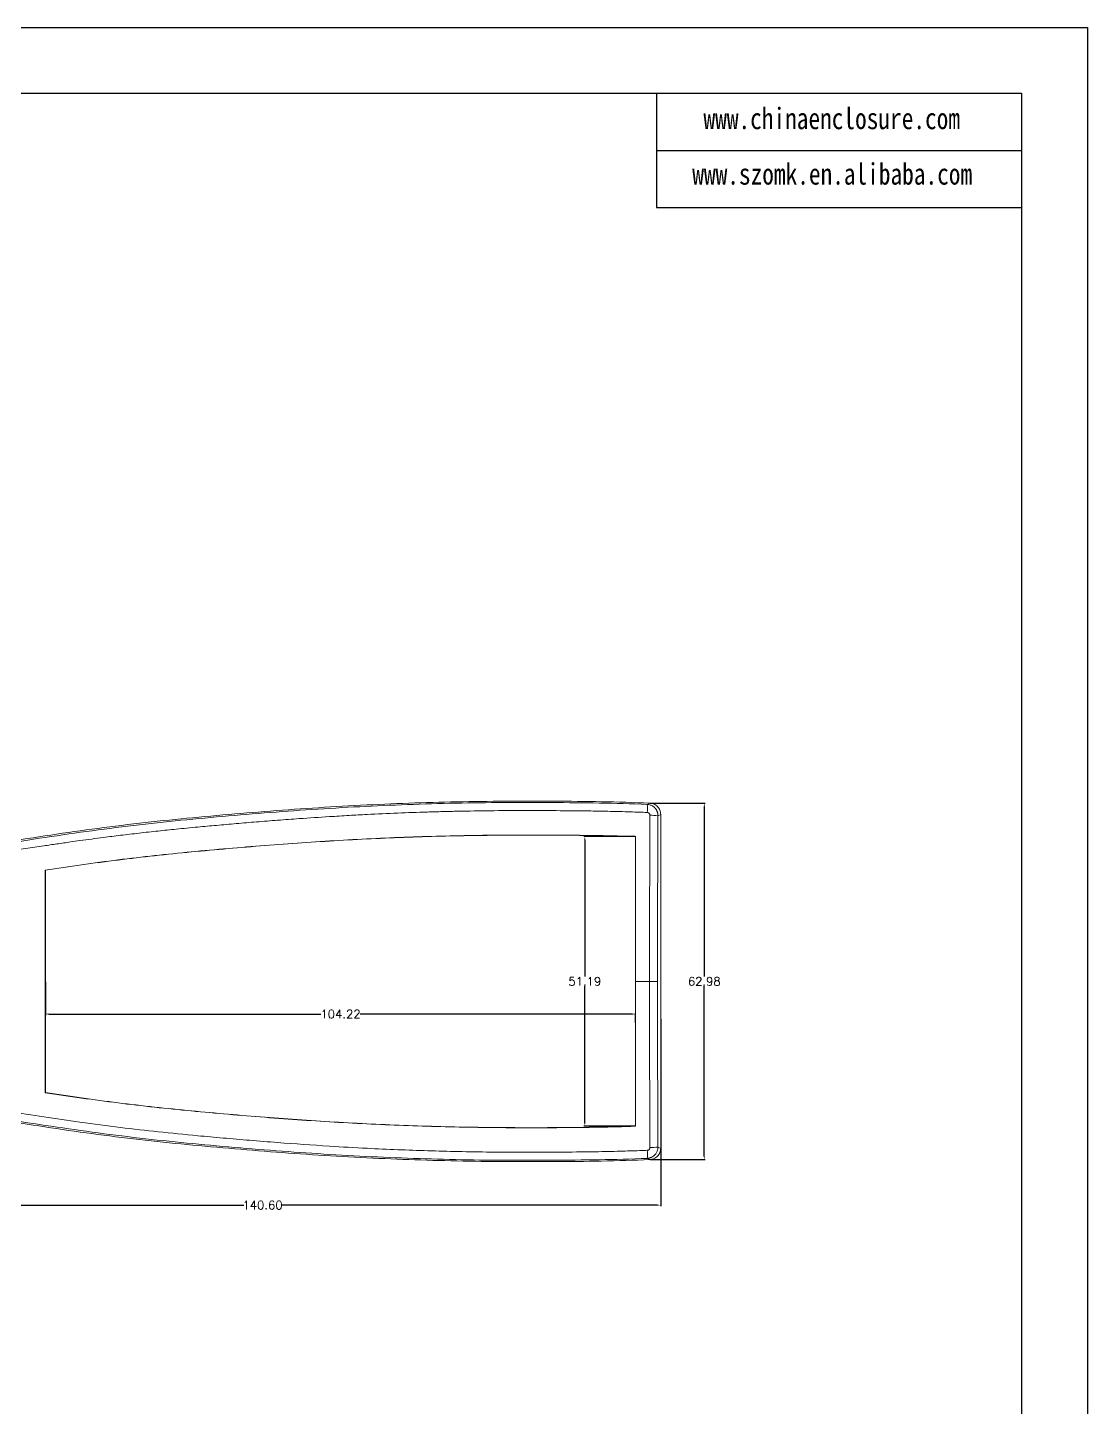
# Model space of a CAD drawing. Header units: inches. Extents: x 1474 to 3696, y 573 to 1061.
# Drawn here: x 1976.4 to 2163.5, y 816.8 to 1060.6 of the extents above; entities that cross this region are included whole.
import ezdxf

# ---------------------------------------------------------------- set-up
doc = ezdxf.new("R2010")
doc.units = ezdxf.units.IN
doc.layers.add('文字', color=81, linetype='Continuous')
doc.styles.get("Standard").update_dxf_attribs({"font": 'txt', "bigfont": 'gbcbig.shx'})
doc.styles.add('宋体', font='', dxfattribs={"width": 0.8, "height": 3.5})
doc.styles.get('宋体').set_extended_font_data('SimSun')
doc.dimstyles.new('2', dxfattribs={"dimtxt": 1.5, "dimasz": 0.6, "dimexe": 0.18, "dimexo": 0.0625, "dimgap": 0.09, "dimtad": 0, "dimtih": 1, "dimtoh": 1, "dimzin": 0, "dimdsep": 46, "dimtxsty": 'Standard', "dimcen": 0, "dimadec": 0, "dimazin": 2, "dimtfac": 1, "dimtofl": 0, "dimtmove": 0, "dimatfit": 3, "dimfxl": 0, "dimtolj": 1, "dimtzin": 0, "dimarcsym": 0})

# ---------------------------------------------------------------- blocks, each defined once
blk = doc.blocks.new('*D217')
at = {"color": 0, "lineweight": -2, "transparency": 16777216}
for p, q in [((1979.53, 891.97), (1979.53, 886.08)), ((1980.13, 886.26), (2028.18, 886.26)), ((2083.15, 886.26), (2035.11, 886.26)), ((2083.75, 884.72), (2083.75, 886.44))]:
    blk.add_line(p, q, dxfattribs=at)
at = {"color": 0, "transparency": 16777216}
for points in [[(1980.13, 886.36), (1980.13, 886.16), (1979.53, 886.26)], [(2083.15, 886.36), (2083.15, 886.16), (2083.75, 886.26)]]:
    blk.add_solid(points, dxfattribs=at)
at = {"layer": 'Defpoints', "color": 0, "transparency": 16777216}
for p in [(1979.53, 892.03), (2083.75, 886.26), (2083.75, 884.66)]:
    blk.add_point(p, dxfattribs=at)
at = {"color": 0, "transparency": 16777216, "insert": (2031.64, 886.26), "char_height": 1.5, "attachment_point": 5}
blk.add_mtext('\\A1;104.22', dxfattribs=at)
blk = doc.blocks.new('*D218')
at = {"color": 0, "lineweight": -2, "transparency": 16777216}
for p, q in [((2088.18, 885.38), (2088.18, 852.32)), ((1947.58, 881.31), (1947.58, 852.32)), ((1948.18, 852.5), (2014.54, 852.5)), ((2087.58, 852.5), (2021.22, 852.5))]:
    blk.add_line(p, q, dxfattribs=at)
at = {"color": 0, "transparency": 16777216}
for points in [[(1948.18, 852.6), (1948.18, 852.4), (1947.58, 852.5)], [(2087.58, 852.6), (2087.58, 852.4), (2088.18, 852.5)]]:
    blk.add_solid(points, dxfattribs=at)
at = {"layer": 'Defpoints', "color": 0, "transparency": 16777216}
for p in [(2088.18, 885.44), (1947.58, 881.37), (2088.18, 852.5)]:
    blk.add_point(p, dxfattribs=at)
at = {"color": 0, "transparency": 16777216, "insert": (2017.88, 852.5), "char_height": 1.5, "attachment_point": 5}
blk.add_mtext('\\A1;140.60', dxfattribs=at)
blk = doc.blocks.new('*D219')
at = {"color": 0, "lineweight": -2, "transparency": 16777216}
for p, q in [((2086.33, 923.52), (2096.06, 923.52)), ((2095.88, 922.92), (2095.88, 892.87)), ((2095.88, 861.14), (2095.88, 891.19)), ((2086.33, 860.54), (2096.06, 860.54))]:
    blk.add_line(p, q, dxfattribs=at)
at = {"color": 0, "transparency": 16777216}
for points in [[(2095.78, 922.92), (2095.98, 922.92), (2095.88, 923.52)], [(2095.78, 861.14), (2095.98, 861.14), (2095.88, 860.54)]]:
    blk.add_solid(points, dxfattribs=at)
at = {"layer": 'Defpoints', "color": 0, "transparency": 16777216}
for p in [(2086.26, 923.52), (2095.88, 923.52), (2086.26, 860.54)]:
    blk.add_point(p, dxfattribs=at)
at = {"color": 0, "transparency": 16777216, "insert": (2095.88, 892.03), "char_height": 1.5, "attachment_point": 5}
blk.add_mtext('\\A1;62.98', dxfattribs=at)
blk = doc.blocks.new('*D220')
at = {"color": 0, "lineweight": -2, "transparency": 16777216}
for p, q in [((2083.68, 917.63), (2074.6, 917.63)), ((2074.78, 917.03), (2074.78, 892.87)), ((2074.78, 867.04), (2074.78, 891.19)), ((2083.67, 866.44), (2074.6, 866.44))]:
    blk.add_line(p, q, dxfattribs=at)
at = {"color": 0, "transparency": 16777216}
for points in [[(2074.68, 917.03), (2074.88, 917.03), (2074.78, 917.63)], [(2074.68, 867.04), (2074.88, 867.04), (2074.78, 866.44)]]:
    blk.add_solid(points, dxfattribs=at)
at = {"layer": 'Defpoints', "color": 0, "transparency": 16777216}
for p in [(2074.78, 917.63), (2083.74, 917.63), (2083.73, 866.44)]:
    blk.add_point(p, dxfattribs=at)
at = {"color": 0, "transparency": 16777216, "insert": (2074.78, 892.03), "char_height": 1.5, "attachment_point": 5}
blk.add_mtext('\\A1;51.19', dxfattribs=at)

msp = doc.modelspace()

# ---------------------------------------------------------------- linework, layer by layer
for p, q in [((1473.932, 1060.556), (2163.536, 1060.556)), ((2163.536, 1060.556), (2163.536, 572.957)), ((1491.776, 1048.946), (2151.927, 1048.946)), ((2087.429, 1048.946), (2087.429, 1028.791)), ((2151.927, 1048.946), (2151.927, 584.566)), ((2087.429, 1038.869), (2151.927, 1038.869)), ((2087.429, 1028.791), (2151.927, 1028.791))]:
    msp.add_line(p, q)
at = {"color": 7, "linetype": 'Continuous', "lineweight": 15}
for p, q in [((2086.265, 923.52), (2085.806, 923.299)), ((2088.181, 921.54), (2087.703, 921.308)), ((2088.181, 862.517), (2088.181, 921.54)), ((2083.731, 917.615), (2083.743, 917.628)), ((2083.731, 866.441), (2083.731, 917.615)), ((1979.506, 911.699), (1979.531, 911.678)), ((1979.531, 911.678), (1979.531, 872.379)), ((2083.743, 866.429), (2083.731, 866.441)), ((2086.265, 860.537), (2085.806, 860.758)), ((2087.703, 862.749), (2088.181, 862.517))]:
    msp.add_line(p, q, dxfattribs=at)
at = {"color": 7, "linetype": 'Continuous', "lineweight": 15, "flags": 128}
msp.add_lwpolyline([(1979.531, 872.379), (1979.518, 872.368), (1979.506, 872.357)], dxfattribs=at)
at = {"color": 7, "linetype": 'Continuous', "lineweight": 15}
for centre, radius, start, end in [((2077.411, 922.531), 8.43, 355.52482, 5.22713), ((2086.507, 911.117), 10.261, 83.3027, 91.18709), ((2077.411, 861.526), 8.43, 354.77287, 4.47518), ((2086.507, 872.94), 10.261, 268.81291, 276.69729)]:
    msp.add_arc(centre, radius, start, end, dxfattribs=at)
for points, knots in [([(1951.487, 912.941), (1954.207, 913.54), (1956.95, 914.063), (1962.461, 915.038), (1965.227, 915.491), (1970.764, 916.383), (1973.534, 916.824), (1979.077, 917.683), (1981.848, 918.099), (1987.402, 918.887), (1990.184, 919.258), (1995.767, 919.939), (1998.566, 920.249), (2004.172, 920.824), (2006.979, 921.088), (2012.602, 921.586), (2015.417, 921.822), (2021.056, 922.26), (2023.88, 922.463), (2029.535, 922.833), (2032.366, 923.001), (2040.861, 923.436), (2046.53, 923.633), (2055.044, 923.808), (2057.885, 923.845), (2063.564, 923.882), (2066.403, 923.882), (2072.079, 923.853), (2074.917, 923.826), (2080.591, 923.723), (2083.428, 923.644), (2086.265, 923.52)], [0, 0, 0, 0, 0.0625, 0.0625, 0.125, 0.125, 0.1875, 0.1875, 0.25, 0.25, 0.3125, 0.3125, 0.375, 0.375, 0.4375, 0.4375, 0.5, 0.5, 0.5625, 0.5625, 0.625, 0.625, 0.75, 0.75, 0.8125, 0.8125, 0.875, 0.875, 0.9375, 0.9375, 1, 1, 1, 1]), ([(2085.806, 923.299), (2082.983, 923.416), (2080.16, 923.49), (2074.517, 923.587), (2071.698, 923.613), (2063.236, 923.66), (2057.589, 923.633), (2046.3, 923.395), (2040.659, 923.193), (2032.207, 922.752), (2029.393, 922.583), (2023.771, 922.21), (2020.962, 922.007), (2015.351, 921.567), (2012.55, 921.33), (2006.953, 920.83), (2004.157, 920.564), (1998.573, 919.987), (1995.786, 919.675), (1990.223, 918.991), (1987.45, 918.618), (1981.92, 917.83), (1979.164, 917.416), (1973.662, 916.566), (1970.917, 916.132), (1965.431, 915.256), (1962.689, 914.812), (1957.211, 913.851), (1954.476, 913.333), (1951.753, 912.737)], [0, 0, 0, 0, 0.0625, 0.0625, 0.125, 0.125, 0.25, 0.25, 0.375, 0.375, 0.4375, 0.4375, 0.5, 0.5, 0.5625, 0.5625, 0.625, 0.625, 0.6875, 0.6875, 0.75, 0.75, 0.8125, 0.8125, 0.875, 0.875, 0.9375, 0.9375, 1, 1, 1, 1]), ([(2085.815, 921.873), (2085.344, 921.892), (2084.337, 921.932), (2082.728, 921.985), (2080.462, 922.049), (2077.552, 922.113), (2073.306, 922.174), (2068.733, 922.209), (2063.396, 922.221), (2058.118, 922.191), (2053.38, 922.119), (2049.689, 922.032), (2046.13, 921.931), (2041.684, 921.773), (2037.079, 921.563), (2033.059, 921.345), (2029.067, 921.105), (2024.858, 920.822), (2020.569, 920.506), (2016.851, 920.214), (2013.256, 919.912), (2009.797, 919.609), (2006.257, 919.284), (2002.819, 918.951), (1999.368, 918.592), (1996.102, 918.232), (1992.878, 917.851), (1989.395, 917.413), (1986.459, 917.017), (1983.719, 916.634), (1981.589, 916.326), (1978.933, 915.934), (1976.018, 915.492), (1972.802, 914.992), (1969.59, 914.487), (1966.22, 913.949), (1962.729, 913.377), (1959.685, 912.852), (1957.256, 912.409), (1955.41, 912.055), (1953.592, 911.69), (1952.393, 911.431), (1951.797, 911.303)], [0, 0, 0, 0, 0.0104582, 0.0223516, 0.0356794, 0.0606926, 0.086854, 0.1297672, 0.161984, 0.2050437, 0.2466474, 0.2669052, 0.2868007, 0.325502, 0.3654329, 0.3889063, 0.4147204, 0.4540903, 0.4824563, 0.510156, 0.5368704, 0.562599, 0.5873381, 0.6159409, 0.6394797, 0.6646364, 0.6891857, 0.7119087, 0.7430282, 0.7554267, 0.7738255, 0.7912225, 0.8156047, 0.8399713, 0.8642885, 0.8886611, 0.9167066, 0.9438964, 0.9582126, 0.972335, 0.986264, 1, 1, 1, 1]), ([(2087.703, 921.308), (2087.702, 921.355), (2087.7, 921.451), (2087.683, 921.592), (2087.658, 921.732), (2087.622, 921.87), (2087.577, 922.004), (2087.523, 922.135), (2087.46, 922.26), (2087.388, 922.381), (2087.308, 922.496), (2087.197, 922.635), (2087.045, 922.792), (2086.84, 922.954), (2086.61, 923.091), (2086.359, 923.197), (2086.088, 923.273), (2085.901, 923.29), (2085.806, 923.299)], [0, 0, 0, 0, 0.0470979, 0.0941359, 0.1410698, 0.1878627, 0.2345041, 0.2810048, 0.3273767, 0.3736297, 0.4197629, 0.4657737, 0.5494884, 0.6353443, 0.7233141, 0.8134429, 0.905729, 1, 1, 1, 1]), ([(2085.815, 921.873), (2085.943, 921.868), (2086.069, 921.812), (2086.245, 921.629), (2086.295, 921.503), (2086.294, 921.376)], [0, 0, 0, 0, 0.5, 0.5, 1, 1, 1, 1]), ([(2088.181, 921.54), (2088.181, 921.668), (2088.168, 921.793), (2088.12, 922.041), (2088.084, 922.164), (2087.988, 922.4), (2087.929, 922.512), (2087.791, 922.723), (2087.71, 922.824), (2087.534, 923.005), (2087.438, 923.087), (2087.229, 923.232), (2087.118, 923.295), (2086.772, 923.449), (2086.52, 923.509), (2086.265, 923.52)], [0, 0, 0, 0, 0.125, 0.125, 0.25, 0.25, 0.375, 0.375, 0.5, 0.5, 0.625, 0.625, 0.75, 0.75, 1, 1, 1, 1]), ([(2086.207, 892.028), (2086.208, 892.845), (2086.208, 894.477), (2086.21, 896.925), (2086.212, 899.373), (2086.217, 901.82), (2086.222, 904.267), (2086.229, 906.713), (2086.236, 909.158), (2086.246, 911.603), (2086.256, 914.047), (2086.267, 916.491), (2086.28, 918.934), (2086.289, 920.562), (2086.294, 921.376)], [0, 0, 0, 0, 0.0834115, 0.1668069, 0.2501874, 0.3335537, 0.4169061, 0.5002451, 0.5835708, 0.6668832, 0.7501823, 0.8334681, 0.9167407, 1, 1, 1, 1]), ([(1979.506, 911.699), (1983.775, 912.347), (1988.059, 912.959), (1996.662, 914.035), (2000.979, 914.5), (2009.632, 915.331), (2013.968, 915.705), (2022.653, 916.382), (2027.004, 916.684), (2035.715, 917.193), (2040.076, 917.398), (2048.806, 917.697), (2053.175, 917.796), (2061.912, 917.898), (2066.281, 917.901), (2075.016, 917.843), (2079.381, 917.782), (2083.743, 917.628)], [0, 0, 0, 0, 0.125, 0.125, 0.25, 0.25, 0.375, 0.375, 0.5, 0.5, 0.625, 0.625, 0.75, 0.75, 0.875, 0.875, 1, 1, 1, 1]), ([(2083.731, 917.615), (2079.367, 917.77), (2074.999, 917.831), (2066.261, 917.889), (2061.89, 917.885), (2053.148, 917.783), (2048.778, 917.684), (2040.044, 917.384), (2035.681, 917.179), (2026.97, 916.668), (2022.619, 916.366), (2013.939, 915.687), (2009.608, 915.312), (2003.125, 914.688), (2000.966, 914.468), (1996.655, 913.996), (1994.502, 913.744), (1988.057, 912.937), (1983.78, 912.324), (1979.531, 911.678)], [0, 0, 0, 0, 0.125, 0.125, 0.25, 0.25, 0.375, 0.375, 0.5, 0.5, 0.625, 0.625, 0.75, 0.75, 0.8125, 0.8125, 0.875, 0.875, 1, 1, 1, 1]), ([(2087.616, 892.028), (2087.595, 892.028), (2087.547, 892.028), (2087.389, 892.028), (2087.28, 892.028), (2087.014, 892.028), (2086.859, 892.028), (2086.535, 892.028), (2086.367, 892.028), (2086.207, 892.028)], [0, 0, 0, 0, 0.25, 0.25, 0.5, 0.5, 0.75, 0.75, 1, 1, 1, 1]), ([(1951.487, 871.116), (1954.207, 870.517), (1956.95, 869.993), (1962.461, 869.018), (1965.227, 868.566), (1970.764, 867.674), (1973.534, 867.233), (1979.077, 866.373), (1981.848, 865.957), (1987.402, 865.17), (1990.184, 864.798), (1995.767, 864.118), (1998.566, 863.807), (2004.172, 863.233), (2006.979, 862.969), (2012.602, 862.471), (2015.417, 862.234), (2021.056, 861.797), (2023.88, 861.594), (2029.535, 861.223), (2032.366, 861.055), (2040.861, 860.62), (2046.53, 860.424), (2055.044, 860.248), (2057.885, 860.211), (2063.564, 860.174), (2066.403, 860.174), (2072.079, 860.204), (2074.917, 860.23), (2080.591, 860.334), (2083.428, 860.412), (2086.265, 860.537)], [0, 0, 0, 0, 0.0625, 0.0625, 0.125, 0.125, 0.1875, 0.1875, 0.25, 0.25, 0.3125, 0.3125, 0.375, 0.375, 0.4375, 0.4375, 0.5, 0.5, 0.5625, 0.5625, 0.625, 0.625, 0.75, 0.75, 0.8125, 0.8125, 0.875, 0.875, 0.9375, 0.9375, 1, 1, 1, 1]), ([(1951.753, 871.32), (1954.476, 870.723), (1957.211, 870.205), (1962.689, 869.245), (1965.431, 868.801), (1970.917, 867.925), (1973.662, 867.491), (1979.164, 866.641), (1981.92, 866.227), (1987.45, 865.439), (1990.223, 865.066), (1995.786, 864.382), (1998.573, 864.07), (2004.157, 863.492), (2006.953, 863.226), (2012.55, 862.726), (2015.351, 862.489), (2020.962, 862.05), (2023.771, 861.846), (2029.393, 861.474), (2032.207, 861.305), (2040.659, 860.864), (2046.3, 860.662), (2057.589, 860.423), (2063.236, 860.397), (2071.698, 860.443), (2074.517, 860.469), (2080.16, 860.567), (2082.983, 860.64), (2085.806, 860.758)], [0, 0, 0, 0, 0.0625, 0.0625, 0.125, 0.125, 0.1875, 0.1875, 0.25, 0.25, 0.3125, 0.3125, 0.375, 0.375, 0.4375, 0.4375, 0.5, 0.5, 0.5625, 0.5625, 0.625, 0.625, 0.75, 0.75, 0.875, 0.875, 0.9375, 0.9375, 1, 1, 1, 1]), ([(2085.815, 862.183), (2085.358, 862.165), (2084.365, 862.125), (2082.757, 862.071), (2080.916, 862.018), (2078.84, 861.97), (2076.529, 861.928), (2072.923, 861.88), (2068.682, 861.847), (2061.467, 861.833), (2052.678, 861.919), (2043.494, 862.202), (2035.915, 862.546), (2028.845, 862.954), (2021.931, 863.439), (2015.673, 863.938), (2010.97, 864.342), (2005.582, 864.831), (1999.546, 865.433), (1992.609, 866.222), (1985.876, 867.107), (1979.301, 868.059), (1972.888, 869.048), (1967.392, 869.916), (1962.747, 870.676), (1959.733, 871.196), (1957.326, 871.635), (1955.509, 871.982), (1953.662, 872.352), (1952.423, 872.619), (1951.797, 872.754)], [0, 0, 0, 0, 0.0101546, 0.0220365, 0.0356466, 0.0509858, 0.0680549, 0.0868551, 0.1308945, 0.1619858, 0.2466483, 0.3255009, 0.365444, 0.4147196, 0.4824551, 0.5191603, 0.5541235, 0.5873376, 0.6394904, 0.6891848, 0.7430268, 0.791221, 0.8379842, 0.8886601, 0.9162874, 0.943896, 0.9575253, 0.9714196, 0.9855783, 1, 1, 1, 1]), ([(1979.506, 872.357), (1983.775, 871.71), (1988.059, 871.098), (1996.662, 870.021), (2000.979, 869.556), (2009.632, 868.726), (2013.968, 868.351), (2022.653, 867.674), (2027.004, 867.372), (2035.715, 866.863), (2040.076, 866.658), (2048.806, 866.36), (2053.175, 866.261), (2061.912, 866.159), (2066.281, 866.156), (2075.016, 866.214), (2079.381, 866.274), (2083.743, 866.429)], [0, 0, 0, 0, 0.125, 0.125, 0.25, 0.25, 0.375, 0.375, 0.5, 0.5, 0.625, 0.625, 0.75, 0.75, 0.875, 0.875, 1, 1, 1, 1]), ([(1979.531, 872.379), (1983.78, 871.732), (1988.058, 871.12), (1994.503, 870.312), (1996.656, 870.06), (2000.968, 869.588), (2003.127, 869.369), (2009.609, 868.745), (2013.941, 868.37), (2022.621, 867.691), (2026.971, 867.388), (2035.684, 866.878), (2040.046, 866.672), (2048.78, 866.373), (2053.15, 866.273), (2061.891, 866.171), (2066.262, 866.168), (2075, 866.226), (2079.367, 866.286), (2083.731, 866.441)], [0, 0, 0, 0, 0.125, 0.125, 0.1875, 0.1875, 0.25, 0.25, 0.375, 0.375, 0.5, 0.5, 0.625, 0.625, 0.75, 0.75, 0.875, 0.875, 1, 1, 1, 1]), ([(2085.806, 860.758), (2085.849, 860.761), (2085.933, 860.767), (2086.058, 860.786), (2086.179, 860.811), (2086.296, 860.844), (2086.408, 860.882), (2086.516, 860.926), (2086.7, 861.015), (2086.95, 861.176), (2087.204, 861.419), (2087.392, 861.673), (2087.527, 861.92), (2087.627, 862.185), (2087.69, 862.464), (2087.699, 862.654), (2087.703, 862.749)], [0, 0, 0, 0, 0.0424888, 0.084199, 0.1251007, 0.1651702, 0.2043918, 0.24276, 0.2802754, 0.4072789, 0.5343659, 0.6264705, 0.7190616, 0.8121758, 0.9058803, 1, 1, 1, 1]), ([(2086.294, 862.681), (2086.295, 862.554), (2086.245, 862.427), (2086.069, 862.245), (2085.943, 862.189), (2085.815, 862.183)], [0, 0, 0, 0, 0.5, 0.5, 1, 1, 1, 1]), ([(2086.265, 860.537), (2086.392, 860.542), (2086.518, 860.56), (2086.763, 860.617), (2086.885, 860.658), (2087.117, 860.761), (2087.227, 860.823), (2087.434, 860.967), (2087.533, 861.05), (2087.71, 861.232), (2087.788, 861.33), (2087.927, 861.542), (2087.987, 861.656), (2088.13, 862.007), (2088.181, 862.261), (2088.181, 862.517)], [0, 0, 0, 0, 0.125, 0.125, 0.25, 0.25, 0.375, 0.375, 0.5, 0.5, 0.625, 0.625, 0.75, 0.75, 1, 1, 1, 1])]:
    msp.add_open_spline(points, degree=3, knots=knots, dxfattribs=at)
for points in [[(2087.616, 892.028), (2087.616, 901.792), (2087.645, 911.555), (2087.703, 921.308)], [(2083.743, 917.628), (2083.749, 909.099), (2083.752, 900.564), (2083.752, 892.028)], [(1979.503, 892.028), (1979.503, 898.586), (1979.504, 905.143), (1979.506, 911.699)], [(1979.506, 872.357), (1979.504, 878.914), (1979.503, 885.471), (1979.503, 892.028)], [(2083.752, 892.028), (2083.752, 883.493), (2083.749, 874.958), (2083.743, 866.429)], [(2083.752, 892.028), (2084.571, 892.028), (2085.389, 892.028), (2086.207, 892.028)], [(2086.207, 892.028), (2086.207, 882.242), (2086.236, 872.456), (2086.294, 862.681)], [(2087.703, 862.749), (2087.645, 872.502), (2087.616, 882.265), (2087.616, 892.028)]]:
    msp.add_open_spline(points, degree=3, dxfattribs=at)

# ---------------------------------------------------------------- texts
at = {"layer": '文字', "color": 0, "char_height": 3.78384, "width": 66.47842, "attachment_point": 1, "style": '宋体'}
for s, insert in [('www.chinaenclosure.com', (2095.739, 1046.394)), ('www.szomk.en.alibaba.com', (2093.761, 1036.595))]:
    msp.add_mtext(s, dxfattribs=dict(at, insert=insert))

# ---------------------------------------------------------------- dimensions: what is measured, and where the dimension line sits
for base, p1, p2, picture, middle in [((2095.881, 923.52), (2086.265, 860.537), (2086.265, 923.52), '*D219', (2095.881, 892.028)), ((2074.784, 917.628), (2083.731, 866.441), (2083.743, 917.628), '*D220', (2074.784, 892.034))]:
    dim = msp.add_linear_dim(base=base, p1=p1, p2=p2, angle=90, dimstyle='2')
    dim.commit()
    dim.dimension.update_dxf_attribs({"geometry": picture, "text_midpoint": middle})
for base, p1, p2, picture, middle in [((2083.752, 886.255), (1979.531, 892.028), (2083.752, 884.656), '*D217', (2031.641, 886.255)), ((2088.181, 852.497), (1947.581, 881.373), (2088.181, 885.441), '*D218', (2017.881, 852.497))]:
    dim = msp.add_linear_dim(base=base, p1=p1, p2=p2, dimstyle='2')
    dim.commit()
    dim.dimension.update_dxf_attribs({"geometry": picture, "text_midpoint": middle})

doc.saveas('drawing.dxf')
